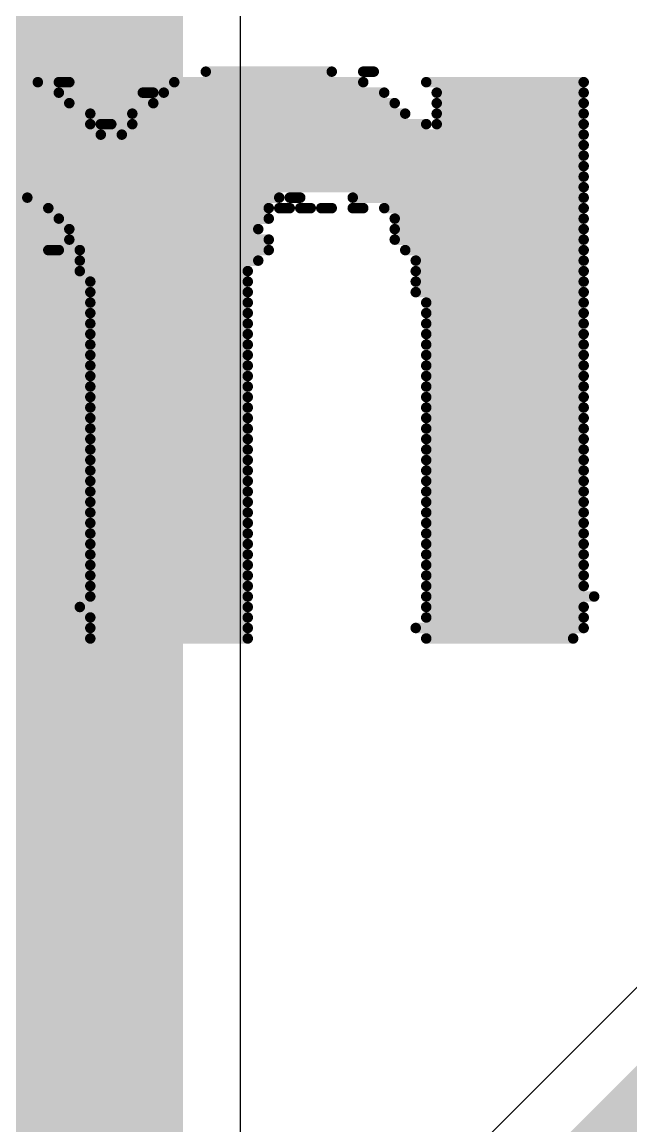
# Model space of a CAD drawing. Header units: inches. Extents: x -0.3 to 9.9, y -0.4 to 5.
# Drawn here: x 1.9245 to 1.9825, y 1.2736 to 1.3787 of the extents above; entities that cross this region are included whole.
import ezdxf

# ---------------------------------------------------------------- set-up
doc = ezdxf.new("R2010")
doc.units = ezdxf.units.IN
doc.header["$MEASUREMENT"] = 0
for name, color, linetype in [('Bottom Layer', 5, 'Continuous'), ('Bottom Overlay', 54, 'Continuous'), ('Top Layer', 1, 'Continuous')]:
    doc.layers.add(name, color=color, linetype=linetype)

msp = doc.modelspace()

# ---------------------------------------------------------------- linework, layer by layer
at = {"layer": 'Bottom Layer'}
msp.add_line((2.2601, 1.56381), (1.79358, 1.09729), dxfattribs=at)
msp.add_lwpolyline([(1.79991, 1.082, 0.02, 0.02, 0), (2.27091, 1.553, 0.02, 0.02, 0)], format="xyseb", dxfattribs=at)
at = {"layer": 'Bottom Overlay'}
for points in [[(1.942, 1.374, 0.001, 0.001, 0), (1.954, 1.374, 0.001, 0.001, 0)], [(1.957, 1.374, 0.001, 0.001, 0), (1.958, 1.374, 0.001, 0.001, 0)], [(1.908, 1.373, 0.001, 0.001, 0), (1.926, 1.373, 0.001, 0.001, 0)], [(1.928, 1.373, 0.001, 0.001, 0), (1.929, 1.373, 0.001, 0.001, 0)], [(1.939, 1.373, 0.001, 0.001, 0), (1.957, 1.373, 0.001, 0.001, 0)], [(1.963, 1.373, 0.001, 0.001, 0), (1.978, 1.373, 0.001, 0.001, 0)], [(1.906, 1.372, 0.001, 0.001, 0), (1.928, 1.372, 0.001, 0.001, 0)], [(1.936, 1.372, 0.001, 0.001, 0), (1.937, 1.372, 0.001, 0.001, 0)], [(1.938, 1.372, 0.001, 0.001, 0), (1.959, 1.372, 0.001, 0.001, 0)], [(1.964, 1.372, 0.001, 0.001, 0), (1.978, 1.372, 0.001, 0.001, 0)], [(1.905, 1.371, 0.001, 0.001, 0), (1.929, 1.371, 0.001, 0.001, 0)], [(1.937, 1.371, 0.001, 0.001, 0), (1.96, 1.371, 0.001, 0.001, 0)], [(1.964, 1.371, 0.001, 0.001, 0), (1.978, 1.371, 0.001, 0.001, 0)], [(1.904, 1.37, 0.001, 0.001, 0), (1.931, 1.37, 0.001, 0.001, 0)], [(1.935, 1.37, 0.001, 0.001, 0), (1.961, 1.37, 0.001, 0.001, 0)], [(1.964, 1.37, 0.001, 0.001, 0), (1.978, 1.37, 0.001, 0.001, 0)], [(1.902, 1.369, 0.001, 0.001, 0), (1.931, 1.369, 0.001, 0.001, 0)], [(1.932, 1.369, 0.001, 0.001, 0), (1.933, 1.369, 0.001, 0.001, 0)], [(1.935, 1.369, 0.001, 0.001, 0), (1.963, 1.369, 0.001, 0.001, 0)], [(1.964, 1.369, 0.001, 0.001, 0), (1.978, 1.369, 0.001, 0.001, 0)], [(1.902, 1.368, 0.001, 0.001, 0), (1.932, 1.368, 0.001, 0.001, 0)], [(1.934, 1.368, 0.001, 0.001, 0), (1.978, 1.368, 0.001, 0.001, 0)], [(1.901, 1.367, 0.001, 0.001, 0), (1.978, 1.367, 0.001, 0.001, 0)], [(1.901, 1.366, 0.001, 0.001, 0), (1.978, 1.366, 0.001, 0.001, 0)], [(1.901, 1.365, 0.001, 0.001, 0), (1.978, 1.365, 0.001, 0.001, 0)], [(1.9, 1.364, 0.001, 0.001, 0), (1.978, 1.364, 0.001, 0.001, 0)], [(1.9, 1.363, 0.001, 0.001, 0), (1.978, 1.363, 0.001, 0.001, 0)], [(1.925, 1.362, 0.001, 0.001, 0), (1.949, 1.362, 0.001, 0.001, 0)], [(1.95, 1.362, 0.001, 0.001, 0), (1.951, 1.362, 0.001, 0.001, 0)], [(1.956, 1.362, 0.001, 0.001, 0), (1.978, 1.362, 0.001, 0.001, 0)], [(1.927, 1.361, 0.001, 0.001, 0), (1.948, 1.361, 0.001, 0.001, 0)], [(1.949, 1.361, 0.001, 0.001, 0), (1.95, 1.361, 0.001, 0.001, 0)], [(1.951, 1.361, 0.001, 0.001, 0), (1.952, 1.361, 0.001, 0.001, 0)], [(1.953, 1.361, 0.001, 0.001, 0), (1.954, 1.361, 0.001, 0.001, 0)], [(1.956, 1.361, 0.001, 0.001, 0), (1.957, 1.361, 0.001, 0.001, 0)], [(1.959, 1.361, 0.001, 0.001, 0), (1.978, 1.361, 0.001, 0.001, 0)], [(1.928, 1.36, 0.001, 0.001, 0), (1.948, 1.36, 0.001, 0.001, 0)], [(1.96, 1.36, 0.001, 0.001, 0), (1.978, 1.36, 0.001, 0.001, 0)], [(1.929, 1.359, 0.001, 0.001, 0), (1.947, 1.359, 0.001, 0.001, 0)], [(1.96, 1.359, 0.001, 0.001, 0), (1.978, 1.359, 0.001, 0.001, 0)], [(1.929, 1.358, 0.001, 0.001, 0), (1.948, 1.358, 0.001, 0.001, 0)], [(1.96, 1.358, 0.001, 0.001, 0), (1.978, 1.358, 0.001, 0.001, 0)], [(1.927, 1.357, 0.001, 0.001, 0), (1.928, 1.357, 0.001, 0.001, 0)], [(1.93, 1.357, 0.001, 0.001, 0), (1.948, 1.357, 0.001, 0.001, 0)], [(1.961, 1.357, 0.001, 0.001, 0), (1.978, 1.357, 0.001, 0.001, 0)], [(1.93, 1.356, 0.001, 0.001, 0), (1.947, 1.356, 0.001, 0.001, 0)], [(1.962, 1.356, 0.001, 0.001, 0), (1.978, 1.356, 0.001, 0.001, 0)], [(1.93, 1.355, 0.001, 0.001, 0), (1.946, 1.355, 0.001, 0.001, 0)], [(1.931, 1.354, 0.001, 0.001, 0), (1.946, 1.354, 0.001, 0.001, 0)], [(1.962, 1.355, 0.001, 0.001, 0), (1.978, 1.355, 0.001, 0.001, 0)], [(1.962, 1.354, 0.001, 0.001, 0), (1.978, 1.354, 0.001, 0.001, 0)], [(1.931, 1.353, 0.001, 0.001, 0), (1.946, 1.353, 0.001, 0.001, 0)], [(1.962, 1.353, 0.001, 0.001, 0), (1.978, 1.353, 0.001, 0.001, 0)], [(1.931, 1.352, 0.001, 0.001, 0), (1.946, 1.352, 0.001, 0.001, 0)], [(1.963, 1.352, 0.001, 0.001, 0), (1.978, 1.352, 0.001, 0.001, 0)], [(1.931, 1.351, 0.001, 0.001, 0), (1.946, 1.351, 0.001, 0.001, 0)], [(1.963, 1.351, 0.001, 0.001, 0), (1.978, 1.351, 0.001, 0.001, 0)], [(1.931, 1.35, 0.001, 0.001, 0), (1.946, 1.35, 0.001, 0.001, 0)], [(1.963, 1.35, 0.001, 0.001, 0), (1.978, 1.35, 0.001, 0.001, 0)], [(1.931, 1.349, 0.001, 0.001, 0), (1.946, 1.349, 0.001, 0.001, 0)], [(1.963, 1.349, 0.001, 0.001, 0), (1.978, 1.349, 0.001, 0.001, 0)], [(1.931, 1.348, 0.001, 0.001, 0), (1.946, 1.348, 0.001, 0.001, 0)], [(1.963, 1.348, 0.001, 0.001, 0), (1.978, 1.348, 0.001, 0.001, 0)], [(1.931, 1.347, 0.001, 0.001, 0), (1.946, 1.347, 0.001, 0.001, 0)], [(1.963, 1.347, 0.001, 0.001, 0), (1.978, 1.347, 0.001, 0.001, 0)], [(1.931, 1.346, 0.001, 0.001, 0), (1.946, 1.346, 0.001, 0.001, 0)], [(1.963, 1.346, 0.001, 0.001, 0), (1.978, 1.346, 0.001, 0.001, 0)], [(1.931, 1.345, 0.001, 0.001, 0), (1.946, 1.345, 0.001, 0.001, 0)], [(1.963, 1.345, 0.001, 0.001, 0), (1.978, 1.345, 0.001, 0.001, 0)], [(1.931, 1.344, 0.001, 0.001, 0), (1.946, 1.344, 0.001, 0.001, 0)], [(1.963, 1.344, 0.001, 0.001, 0), (1.978, 1.344, 0.001, 0.001, 0)], [(1.931, 1.343, 0.001, 0.001, 0), (1.946, 1.343, 0.001, 0.001, 0)], [(1.963, 1.343, 0.001, 0.001, 0), (1.978, 1.343, 0.001, 0.001, 0)], [(1.931, 1.342, 0.001, 0.001, 0), (1.946, 1.342, 0.001, 0.001, 0)], [(1.963, 1.342, 0.001, 0.001, 0), (1.978, 1.342, 0.001, 0.001, 0)], [(1.931, 1.341, 0.001, 0.001, 0), (1.946, 1.341, 0.001, 0.001, 0)], [(1.963, 1.341, 0.001, 0.001, 0), (1.978, 1.341, 0.001, 0.001, 0)], [(1.931, 1.34, 0.001, 0.001, 0), (1.946, 1.34, 0.001, 0.001, 0)], [(1.963, 1.34, 0.001, 0.001, 0), (1.978, 1.34, 0.001, 0.001, 0)], [(1.931, 1.339, 0.001, 0.001, 0), (1.946, 1.339, 0.001, 0.001, 0)], [(1.963, 1.339, 0.001, 0.001, 0), (1.978, 1.339, 0.001, 0.001, 0)], [(1.931, 1.338, 0.001, 0.001, 0), (1.946, 1.338, 0.001, 0.001, 0)], [(1.963, 1.338, 0.001, 0.001, 0), (1.978, 1.338, 0.001, 0.001, 0)], [(1.931, 1.337, 0.001, 0.001, 0), (1.946, 1.337, 0.001, 0.001, 0)], [(1.963, 1.337, 0.001, 0.001, 0), (1.978, 1.337, 0.001, 0.001, 0)], [(1.931, 1.336, 0.001, 0.001, 0), (1.946, 1.336, 0.001, 0.001, 0)], [(1.963, 1.336, 0.001, 0.001, 0), (1.978, 1.336, 0.001, 0.001, 0)], [(1.931, 1.335, 0.001, 0.001, 0), (1.946, 1.335, 0.001, 0.001, 0)], [(1.931, 1.334, 0.001, 0.001, 0), (1.946, 1.334, 0.001, 0.001, 0)], [(1.963, 1.335, 0.001, 0.001, 0), (1.978, 1.335, 0.001, 0.001, 0)], [(1.963, 1.334, 0.001, 0.001, 0), (1.978, 1.334, 0.001, 0.001, 0)], [(1.931, 1.333, 0.001, 0.001, 0), (1.946, 1.333, 0.001, 0.001, 0)], [(1.963, 1.333, 0.001, 0.001, 0), (1.978, 1.333, 0.001, 0.001, 0)], [(1.931, 1.332, 0.001, 0.001, 0), (1.946, 1.332, 0.001, 0.001, 0)], [(1.963, 1.332, 0.001, 0.001, 0), (1.978, 1.332, 0.001, 0.001, 0)], [(1.931, 1.331, 0.001, 0.001, 0), (1.946, 1.331, 0.001, 0.001, 0)], [(1.963, 1.331, 0.001, 0.001, 0), (1.978, 1.331, 0.001, 0.001, 0)], [(1.931, 1.33, 0.001, 0.001, 0), (1.946, 1.33, 0.001, 0.001, 0)], [(1.963, 1.33, 0.001, 0.001, 0), (1.978, 1.33, 0.001, 0.001, 0)], [(1.931, 1.329, 0.001, 0.001, 0), (1.946, 1.329, 0.001, 0.001, 0)], [(1.963, 1.329, 0.001, 0.001, 0), (1.978, 1.329, 0.001, 0.001, 0)], [(1.931, 1.328, 0.001, 0.001, 0), (1.946, 1.328, 0.001, 0.001, 0)], [(1.963, 1.328, 0.001, 0.001, 0), (1.978, 1.328, 0.001, 0.001, 0)], [(1.931, 1.327, 0.001, 0.001, 0), (1.946, 1.327, 0.001, 0.001, 0)], [(1.963, 1.327, 0.001, 0.001, 0), (1.978, 1.327, 0.001, 0.001, 0)], [(1.931, 1.326, 0.001, 0.001, 0), (1.946, 1.326, 0.001, 0.001, 0)], [(1.963, 1.326, 0.001, 0.001, 0), (1.978, 1.326, 0.001, 0.001, 0)], [(1.931, 1.325, 0.001, 0.001, 0), (1.946, 1.325, 0.001, 0.001, 0)], [(1.963, 1.325, 0.001, 0.001, 0), (1.978, 1.325, 0.001, 0.001, 0)], [(1.931, 1.324, 0.001, 0.001, 0), (1.946, 1.324, 0.001, 0.001, 0)], [(1.963, 1.324, 0.001, 0.001, 0), (1.979, 1.324, 0.001, 0.001, 0)], [(1.93, 1.323, 0.001, 0.001, 0), (1.946, 1.323, 0.001, 0.001, 0)], [(1.963, 1.323, 0.001, 0.001, 0), (1.978, 1.323, 0.001, 0.001, 0)], [(1.931, 1.322, 0.001, 0.001, 0), (1.946, 1.322, 0.001, 0.001, 0)], [(1.963, 1.322, 0.001, 0.001, 0), (1.978, 1.322, 0.001, 0.001, 0)], [(1.931, 1.321, 0.001, 0.001, 0), (1.946, 1.321, 0.001, 0.001, 0)], [(1.962, 1.321, 0.001, 0.001, 0), (1.978, 1.321, 0.001, 0.001, 0)], [(1.931, 1.32, 0.001, 0.001, 0), (1.946, 1.32, 0.001, 0.001, 0)], [(1.963, 1.32, 0.001, 0.001, 0), (1.977, 1.32, 0.001, 0.001, 0)]]:
    msp.add_lwpolyline(points, format="xyseb", dxfattribs=at)
for points in [[(1.94175, 1.374, 0.0005, 0.0005, 1), (1.94225, 1.374, 0.0005, 0.0005, 1)], [(1.95375, 1.374, 0.0005, 0.0005, 1), (1.95425, 1.374, 0.0005, 0.0005, 1)], [(1.95675, 1.374, 0.0005, 0.0005, 1), (1.95725, 1.374, 0.0005, 0.0005, 1)], [(1.95775, 1.374, 0.0005, 0.0005, 1), (1.95825, 1.374, 0.0005, 0.0005, 1)], [(1.92575, 1.373, 0.0005, 0.0005, 1), (1.92625, 1.373, 0.0005, 0.0005, 1)], [(1.92775, 1.373, 0.0005, 0.0005, 1), (1.92825, 1.373, 0.0005, 0.0005, 1)], [(1.92875, 1.373, 0.0005, 0.0005, 1), (1.92925, 1.373, 0.0005, 0.0005, 1)], [(1.93875, 1.373, 0.0005, 0.0005, 1), (1.93925, 1.373, 0.0005, 0.0005, 1)], [(1.95675, 1.373, 0.0005, 0.0005, 1), (1.95725, 1.373, 0.0005, 0.0005, 1)], [(1.96275, 1.373, 0.0005, 0.0005, 1), (1.96325, 1.373, 0.0005, 0.0005, 1)], [(1.97775, 1.373, 0.0005, 0.0005, 1), (1.97825, 1.373, 0.0005, 0.0005, 1)], [(1.92775, 1.372, 0.0005, 0.0005, 1), (1.92825, 1.372, 0.0005, 0.0005, 1)], [(1.93575, 1.372, 0.0005, 0.0005, 1), (1.93625, 1.372, 0.0005, 0.0005, 1)], [(1.93675, 1.372, 0.0005, 0.0005, 1), (1.93725, 1.372, 0.0005, 0.0005, 1)], [(1.93775, 1.372, 0.0005, 0.0005, 1), (1.93825, 1.372, 0.0005, 0.0005, 1)], [(1.95875, 1.372, 0.0005, 0.0005, 1), (1.95925, 1.372, 0.0005, 0.0005, 1)], [(1.96375, 1.372, 0.0005, 0.0005, 1), (1.96425, 1.372, 0.0005, 0.0005, 1)], [(1.97775, 1.372, 0.0005, 0.0005, 1), (1.97825, 1.372, 0.0005, 0.0005, 1)], [(1.92875, 1.371, 0.0005, 0.0005, 1), (1.92925, 1.371, 0.0005, 0.0005, 1)], [(1.93675, 1.371, 0.0005, 0.0005, 1), (1.93725, 1.371, 0.0005, 0.0005, 1)], [(1.95975, 1.371, 0.0005, 0.0005, 1), (1.96025, 1.371, 0.0005, 0.0005, 1)], [(1.96375, 1.371, 0.0005, 0.0005, 1), (1.96425, 1.371, 0.0005, 0.0005, 1)], [(1.97775, 1.371, 0.0005, 0.0005, 1), (1.97825, 1.371, 0.0005, 0.0005, 1)], [(1.93075, 1.37, 0.0005, 0.0005, 1), (1.93125, 1.37, 0.0005, 0.0005, 1)], [(1.93475, 1.37, 0.0005, 0.0005, 1), (1.93525, 1.37, 0.0005, 0.0005, 1)], [(1.96075, 1.37, 0.0005, 0.0005, 1), (1.96125, 1.37, 0.0005, 0.0005, 1)], [(1.96375, 1.37, 0.0005, 0.0005, 1), (1.96425, 1.37, 0.0005, 0.0005, 1)], [(1.97775, 1.37, 0.0005, 0.0005, 1), (1.97825, 1.37, 0.0005, 0.0005, 1)], [(1.93075, 1.369, 0.0005, 0.0005, 1), (1.93125, 1.369, 0.0005, 0.0005, 1)], [(1.93175, 1.369, 0.0005, 0.0005, 1), (1.93225, 1.369, 0.0005, 0.0005, 1)], [(1.93275, 1.369, 0.0005, 0.0005, 1), (1.93325, 1.369, 0.0005, 0.0005, 1)], [(1.93475, 1.369, 0.0005, 0.0005, 1), (1.93525, 1.369, 0.0005, 0.0005, 1)], [(1.96275, 1.369, 0.0005, 0.0005, 1), (1.96325, 1.369, 0.0005, 0.0005, 1)], [(1.96375, 1.369, 0.0005, 0.0005, 1), (1.96425, 1.369, 0.0005, 0.0005, 1)], [(1.97775, 1.369, 0.0005, 0.0005, 1), (1.97825, 1.369, 0.0005, 0.0005, 1)], [(1.93175, 1.368, 0.0005, 0.0005, 1), (1.93225, 1.368, 0.0005, 0.0005, 1)], [(1.93375, 1.368, 0.0005, 0.0005, 1), (1.93425, 1.368, 0.0005, 0.0005, 1)], [(1.97775, 1.368, 0.0005, 0.0005, 1), (1.97825, 1.368, 0.0005, 0.0005, 1)], [(1.97775, 1.367, 0.0005, 0.0005, 1), (1.97825, 1.367, 0.0005, 0.0005, 1)], [(1.97775, 1.366, 0.0005, 0.0005, 1), (1.97825, 1.366, 0.0005, 0.0005, 1)], [(1.97775, 1.365, 0.0005, 0.0005, 1), (1.97825, 1.365, 0.0005, 0.0005, 1)], [(1.97775, 1.364, 0.0005, 0.0005, 1), (1.97825, 1.364, 0.0005, 0.0005, 1)], [(1.97775, 1.363, 0.0005, 0.0005, 1), (1.97825, 1.363, 0.0005, 0.0005, 1)], [(1.92475, 1.362, 0.0005, 0.0005, 1), (1.92525, 1.362, 0.0005, 0.0005, 1)], [(1.94875, 1.362, 0.0005, 0.0005, 1), (1.94925, 1.362, 0.0005, 0.0005, 1)], [(1.94975, 1.362, 0.0005, 0.0005, 1), (1.95025, 1.362, 0.0005, 0.0005, 1)], [(1.95075, 1.362, 0.0005, 0.0005, 1), (1.95125, 1.362, 0.0005, 0.0005, 1)], [(1.95575, 1.362, 0.0005, 0.0005, 1), (1.95625, 1.362, 0.0005, 0.0005, 1)], [(1.97775, 1.362, 0.0005, 0.0005, 1), (1.97825, 1.362, 0.0005, 0.0005, 1)], [(1.92675, 1.361, 0.0005, 0.0005, 1), (1.92725, 1.361, 0.0005, 0.0005, 1)], [(1.94775, 1.361, 0.0005, 0.0005, 1), (1.94825, 1.361, 0.0005, 0.0005, 1)], [(1.94875, 1.361, 0.0005, 0.0005, 1), (1.94925, 1.361, 0.0005, 0.0005, 1)], [(1.94975, 1.361, 0.0005, 0.0005, 1), (1.95025, 1.361, 0.0005, 0.0005, 1)], [(1.95075, 1.361, 0.0005, 0.0005, 1), (1.95125, 1.361, 0.0005, 0.0005, 1)], [(1.95175, 1.361, 0.0005, 0.0005, 1), (1.95225, 1.361, 0.0005, 0.0005, 1)], [(1.95275, 1.361, 0.0005, 0.0005, 1), (1.95325, 1.361, 0.0005, 0.0005, 1)], [(1.95375, 1.361, 0.0005, 0.0005, 1), (1.95425, 1.361, 0.0005, 0.0005, 1)], [(1.95575, 1.361, 0.0005, 0.0005, 1), (1.95625, 1.361, 0.0005, 0.0005, 1)], [(1.95675, 1.361, 0.0005, 0.0005, 1), (1.95725, 1.361, 0.0005, 0.0005, 1)], [(1.95875, 1.361, 0.0005, 0.0005, 1), (1.95925, 1.361, 0.0005, 0.0005, 1)], [(1.97775, 1.361, 0.0005, 0.0005, 1), (1.97825, 1.361, 0.0005, 0.0005, 1)], [(1.92775, 1.36, 0.0005, 0.0005, 1), (1.92825, 1.36, 0.0005, 0.0005, 1)], [(1.94775, 1.36, 0.0005, 0.0005, 1), (1.94825, 1.36, 0.0005, 0.0005, 1)], [(1.95975, 1.36, 0.0005, 0.0005, 1), (1.96025, 1.36, 0.0005, 0.0005, 1)], [(1.97775, 1.36, 0.0005, 0.0005, 1), (1.97825, 1.36, 0.0005, 0.0005, 1)], [(1.92875, 1.359, 0.0005, 0.0005, 1), (1.92925, 1.359, 0.0005, 0.0005, 1)], [(1.94675, 1.359, 0.0005, 0.0005, 1), (1.94725, 1.359, 0.0005, 0.0005, 1)], [(1.95975, 1.359, 0.0005, 0.0005, 1), (1.96025, 1.359, 0.0005, 0.0005, 1)], [(1.97775, 1.359, 0.0005, 0.0005, 1), (1.97825, 1.359, 0.0005, 0.0005, 1)], [(1.92875, 1.358, 0.0005, 0.0005, 1), (1.92925, 1.358, 0.0005, 0.0005, 1)], [(1.94775, 1.358, 0.0005, 0.0005, 1), (1.94825, 1.358, 0.0005, 0.0005, 1)], [(1.95975, 1.358, 0.0005, 0.0005, 1), (1.96025, 1.358, 0.0005, 0.0005, 1)], [(1.97775, 1.358, 0.0005, 0.0005, 1), (1.97825, 1.358, 0.0005, 0.0005, 1)], [(1.92675, 1.357, 0.0005, 0.0005, 1), (1.92725, 1.357, 0.0005, 0.0005, 1)], [(1.92775, 1.357, 0.0005, 0.0005, 1), (1.92825, 1.357, 0.0005, 0.0005, 1)], [(1.92975, 1.357, 0.0005, 0.0005, 1), (1.93025, 1.357, 0.0005, 0.0005, 1)], [(1.94775, 1.357, 0.0005, 0.0005, 1), (1.94825, 1.357, 0.0005, 0.0005, 1)], [(1.96075, 1.357, 0.0005, 0.0005, 1), (1.96125, 1.357, 0.0005, 0.0005, 1)], [(1.97775, 1.357, 0.0005, 0.0005, 1), (1.97825, 1.357, 0.0005, 0.0005, 1)], [(1.92975, 1.356, 0.0005, 0.0005, 1), (1.93025, 1.356, 0.0005, 0.0005, 1)], [(1.94675, 1.356, 0.0005, 0.0005, 1), (1.94725, 1.356, 0.0005, 0.0005, 1)], [(1.96175, 1.356, 0.0005, 0.0005, 1), (1.96225, 1.356, 0.0005, 0.0005, 1)], [(1.97775, 1.356, 0.0005, 0.0005, 1), (1.97825, 1.356, 0.0005, 0.0005, 1)], [(1.92975, 1.355, 0.0005, 0.0005, 1), (1.93025, 1.355, 0.0005, 0.0005, 1)], [(1.93075, 1.354, 0.0005, 0.0005, 1), (1.93125, 1.354, 0.0005, 0.0005, 1)], [(1.94575, 1.355, 0.0005, 0.0005, 1), (1.94625, 1.355, 0.0005, 0.0005, 1)], [(1.94575, 1.354, 0.0005, 0.0005, 1), (1.94625, 1.354, 0.0005, 0.0005, 1)], [(1.96175, 1.355, 0.0005, 0.0005, 1), (1.96225, 1.355, 0.0005, 0.0005, 1)], [(1.96175, 1.354, 0.0005, 0.0005, 1), (1.96225, 1.354, 0.0005, 0.0005, 1)], [(1.97775, 1.355, 0.0005, 0.0005, 1), (1.97825, 1.355, 0.0005, 0.0005, 1)], [(1.97775, 1.354, 0.0005, 0.0005, 1), (1.97825, 1.354, 0.0005, 0.0005, 1)], [(1.93075, 1.353, 0.0005, 0.0005, 1), (1.93125, 1.353, 0.0005, 0.0005, 1)], [(1.94575, 1.353, 0.0005, 0.0005, 1), (1.94625, 1.353, 0.0005, 0.0005, 1)], [(1.96175, 1.353, 0.0005, 0.0005, 1), (1.96225, 1.353, 0.0005, 0.0005, 1)], [(1.97775, 1.353, 0.0005, 0.0005, 1), (1.97825, 1.353, 0.0005, 0.0005, 1)], [(1.93075, 1.352, 0.0005, 0.0005, 1), (1.93125, 1.352, 0.0005, 0.0005, 1)], [(1.94575, 1.352, 0.0005, 0.0005, 1), (1.94625, 1.352, 0.0005, 0.0005, 1)], [(1.96275, 1.352, 0.0005, 0.0005, 1), (1.96325, 1.352, 0.0005, 0.0005, 1)], [(1.97775, 1.352, 0.0005, 0.0005, 1), (1.97825, 1.352, 0.0005, 0.0005, 1)], [(1.93075, 1.351, 0.0005, 0.0005, 1), (1.93125, 1.351, 0.0005, 0.0005, 1)], [(1.94575, 1.351, 0.0005, 0.0005, 1), (1.94625, 1.351, 0.0005, 0.0005, 1)], [(1.96275, 1.351, 0.0005, 0.0005, 1), (1.96325, 1.351, 0.0005, 0.0005, 1)], [(1.97775, 1.351, 0.0005, 0.0005, 1), (1.97825, 1.351, 0.0005, 0.0005, 1)], [(1.93075, 1.35, 0.0005, 0.0005, 1), (1.93125, 1.35, 0.0005, 0.0005, 1)], [(1.94575, 1.35, 0.0005, 0.0005, 1), (1.94625, 1.35, 0.0005, 0.0005, 1)], [(1.96275, 1.35, 0.0005, 0.0005, 1), (1.96325, 1.35, 0.0005, 0.0005, 1)], [(1.97775, 1.35, 0.0005, 0.0005, 1), (1.97825, 1.35, 0.0005, 0.0005, 1)], [(1.93075, 1.349, 0.0005, 0.0005, 1), (1.93125, 1.349, 0.0005, 0.0005, 1)], [(1.94575, 1.349, 0.0005, 0.0005, 1), (1.94625, 1.349, 0.0005, 0.0005, 1)], [(1.96275, 1.349, 0.0005, 0.0005, 1), (1.96325, 1.349, 0.0005, 0.0005, 1)], [(1.97775, 1.349, 0.0005, 0.0005, 1), (1.97825, 1.349, 0.0005, 0.0005, 1)], [(1.93075, 1.348, 0.0005, 0.0005, 1), (1.93125, 1.348, 0.0005, 0.0005, 1)], [(1.94575, 1.348, 0.0005, 0.0005, 1), (1.94625, 1.348, 0.0005, 0.0005, 1)], [(1.96275, 1.348, 0.0005, 0.0005, 1), (1.96325, 1.348, 0.0005, 0.0005, 1)], [(1.97775, 1.348, 0.0005, 0.0005, 1), (1.97825, 1.348, 0.0005, 0.0005, 1)], [(1.93075, 1.347, 0.0005, 0.0005, 1), (1.93125, 1.347, 0.0005, 0.0005, 1)], [(1.94575, 1.347, 0.0005, 0.0005, 1), (1.94625, 1.347, 0.0005, 0.0005, 1)], [(1.96275, 1.347, 0.0005, 0.0005, 1), (1.96325, 1.347, 0.0005, 0.0005, 1)], [(1.97775, 1.347, 0.0005, 0.0005, 1), (1.97825, 1.347, 0.0005, 0.0005, 1)], [(1.93075, 1.346, 0.0005, 0.0005, 1), (1.93125, 1.346, 0.0005, 0.0005, 1)], [(1.94575, 1.346, 0.0005, 0.0005, 1), (1.94625, 1.346, 0.0005, 0.0005, 1)], [(1.96275, 1.346, 0.0005, 0.0005, 1), (1.96325, 1.346, 0.0005, 0.0005, 1)], [(1.97775, 1.346, 0.0005, 0.0005, 1), (1.97825, 1.346, 0.0005, 0.0005, 1)], [(1.93075, 1.345, 0.0005, 0.0005, 1), (1.93125, 1.345, 0.0005, 0.0005, 1)], [(1.94575, 1.345, 0.0005, 0.0005, 1), (1.94625, 1.345, 0.0005, 0.0005, 1)], [(1.96275, 1.345, 0.0005, 0.0005, 1), (1.96325, 1.345, 0.0005, 0.0005, 1)], [(1.97775, 1.345, 0.0005, 0.0005, 1), (1.97825, 1.345, 0.0005, 0.0005, 1)], [(1.93075, 1.344, 0.0005, 0.0005, 1), (1.93125, 1.344, 0.0005, 0.0005, 1)], [(1.94575, 1.344, 0.0005, 0.0005, 1), (1.94625, 1.344, 0.0005, 0.0005, 1)], [(1.96275, 1.344, 0.0005, 0.0005, 1), (1.96325, 1.344, 0.0005, 0.0005, 1)], [(1.97775, 1.344, 0.0005, 0.0005, 1), (1.97825, 1.344, 0.0005, 0.0005, 1)], [(1.93075, 1.343, 0.0005, 0.0005, 1), (1.93125, 1.343, 0.0005, 0.0005, 1)], [(1.94575, 1.343, 0.0005, 0.0005, 1), (1.94625, 1.343, 0.0005, 0.0005, 1)], [(1.96275, 1.343, 0.0005, 0.0005, 1), (1.96325, 1.343, 0.0005, 0.0005, 1)], [(1.97775, 1.343, 0.0005, 0.0005, 1), (1.97825, 1.343, 0.0005, 0.0005, 1)], [(1.93075, 1.342, 0.0005, 0.0005, 1), (1.93125, 1.342, 0.0005, 0.0005, 1)], [(1.94575, 1.342, 0.0005, 0.0005, 1), (1.94625, 1.342, 0.0005, 0.0005, 1)], [(1.96275, 1.342, 0.0005, 0.0005, 1), (1.96325, 1.342, 0.0005, 0.0005, 1)], [(1.97775, 1.342, 0.0005, 0.0005, 1), (1.97825, 1.342, 0.0005, 0.0005, 1)], [(1.93075, 1.341, 0.0005, 0.0005, 1), (1.93125, 1.341, 0.0005, 0.0005, 1)], [(1.94575, 1.341, 0.0005, 0.0005, 1), (1.94625, 1.341, 0.0005, 0.0005, 1)], [(1.96275, 1.341, 0.0005, 0.0005, 1), (1.96325, 1.341, 0.0005, 0.0005, 1)], [(1.97775, 1.341, 0.0005, 0.0005, 1), (1.97825, 1.341, 0.0005, 0.0005, 1)], [(1.93075, 1.34, 0.0005, 0.0005, 1), (1.93125, 1.34, 0.0005, 0.0005, 1)], [(1.94575, 1.34, 0.0005, 0.0005, 1), (1.94625, 1.34, 0.0005, 0.0005, 1)], [(1.96275, 1.34, 0.0005, 0.0005, 1), (1.96325, 1.34, 0.0005, 0.0005, 1)], [(1.97775, 1.34, 0.0005, 0.0005, 1), (1.97825, 1.34, 0.0005, 0.0005, 1)], [(1.93075, 1.339, 0.0005, 0.0005, 1), (1.93125, 1.339, 0.0005, 0.0005, 1)], [(1.94575, 1.339, 0.0005, 0.0005, 1), (1.94625, 1.339, 0.0005, 0.0005, 1)], [(1.96275, 1.339, 0.0005, 0.0005, 1), (1.96325, 1.339, 0.0005, 0.0005, 1)], [(1.97775, 1.339, 0.0005, 0.0005, 1), (1.97825, 1.339, 0.0005, 0.0005, 1)], [(1.93075, 1.338, 0.0005, 0.0005, 1), (1.93125, 1.338, 0.0005, 0.0005, 1)], [(1.94575, 1.338, 0.0005, 0.0005, 1), (1.94625, 1.338, 0.0005, 0.0005, 1)], [(1.96275, 1.338, 0.0005, 0.0005, 1), (1.96325, 1.338, 0.0005, 0.0005, 1)], [(1.97775, 1.338, 0.0005, 0.0005, 1), (1.97825, 1.338, 0.0005, 0.0005, 1)], [(1.93075, 1.337, 0.0005, 0.0005, 1), (1.93125, 1.337, 0.0005, 0.0005, 1)], [(1.94575, 1.337, 0.0005, 0.0005, 1), (1.94625, 1.337, 0.0005, 0.0005, 1)], [(1.96275, 1.337, 0.0005, 0.0005, 1), (1.96325, 1.337, 0.0005, 0.0005, 1)], [(1.97775, 1.337, 0.0005, 0.0005, 1), (1.97825, 1.337, 0.0005, 0.0005, 1)], [(1.93075, 1.336, 0.0005, 0.0005, 1), (1.93125, 1.336, 0.0005, 0.0005, 1)], [(1.94575, 1.336, 0.0005, 0.0005, 1), (1.94625, 1.336, 0.0005, 0.0005, 1)], [(1.96275, 1.336, 0.0005, 0.0005, 1), (1.96325, 1.336, 0.0005, 0.0005, 1)], [(1.97775, 1.336, 0.0005, 0.0005, 1), (1.97825, 1.336, 0.0005, 0.0005, 1)], [(1.93075, 1.335, 0.0005, 0.0005, 1), (1.93125, 1.335, 0.0005, 0.0005, 1)], [(1.93075, 1.334, 0.0005, 0.0005, 1), (1.93125, 1.334, 0.0005, 0.0005, 1)], [(1.94575, 1.335, 0.0005, 0.0005, 1), (1.94625, 1.335, 0.0005, 0.0005, 1)], [(1.94575, 1.334, 0.0005, 0.0005, 1), (1.94625, 1.334, 0.0005, 0.0005, 1)], [(1.96275, 1.335, 0.0005, 0.0005, 1), (1.96325, 1.335, 0.0005, 0.0005, 1)], [(1.96275, 1.334, 0.0005, 0.0005, 1), (1.96325, 1.334, 0.0005, 0.0005, 1)], [(1.97775, 1.335, 0.0005, 0.0005, 1), (1.97825, 1.335, 0.0005, 0.0005, 1)], [(1.97775, 1.334, 0.0005, 0.0005, 1), (1.97825, 1.334, 0.0005, 0.0005, 1)], [(1.93075, 1.333, 0.0005, 0.0005, 1), (1.93125, 1.333, 0.0005, 0.0005, 1)], [(1.94575, 1.333, 0.0005, 0.0005, 1), (1.94625, 1.333, 0.0005, 0.0005, 1)], [(1.96275, 1.333, 0.0005, 0.0005, 1), (1.96325, 1.333, 0.0005, 0.0005, 1)], [(1.97775, 1.333, 0.0005, 0.0005, 1), (1.97825, 1.333, 0.0005, 0.0005, 1)], [(1.93075, 1.332, 0.0005, 0.0005, 1), (1.93125, 1.332, 0.0005, 0.0005, 1)], [(1.94575, 1.332, 0.0005, 0.0005, 1), (1.94625, 1.332, 0.0005, 0.0005, 1)], [(1.96275, 1.332, 0.0005, 0.0005, 1), (1.96325, 1.332, 0.0005, 0.0005, 1)], [(1.97775, 1.332, 0.0005, 0.0005, 1), (1.97825, 1.332, 0.0005, 0.0005, 1)], [(1.93075, 1.331, 0.0005, 0.0005, 1), (1.93125, 1.331, 0.0005, 0.0005, 1)], [(1.94575, 1.331, 0.0005, 0.0005, 1), (1.94625, 1.331, 0.0005, 0.0005, 1)], [(1.96275, 1.331, 0.0005, 0.0005, 1), (1.96325, 1.331, 0.0005, 0.0005, 1)], [(1.97775, 1.331, 0.0005, 0.0005, 1), (1.97825, 1.331, 0.0005, 0.0005, 1)], [(1.93075, 1.33, 0.0005, 0.0005, 1), (1.93125, 1.33, 0.0005, 0.0005, 1)], [(1.94575, 1.33, 0.0005, 0.0005, 1), (1.94625, 1.33, 0.0005, 0.0005, 1)], [(1.96275, 1.33, 0.0005, 0.0005, 1), (1.96325, 1.33, 0.0005, 0.0005, 1)], [(1.97775, 1.33, 0.0005, 0.0005, 1), (1.97825, 1.33, 0.0005, 0.0005, 1)], [(1.93075, 1.329, 0.0005, 0.0005, 1), (1.93125, 1.329, 0.0005, 0.0005, 1)], [(1.94575, 1.329, 0.0005, 0.0005, 1), (1.94625, 1.329, 0.0005, 0.0005, 1)], [(1.96275, 1.329, 0.0005, 0.0005, 1), (1.96325, 1.329, 0.0005, 0.0005, 1)], [(1.97775, 1.329, 0.0005, 0.0005, 1), (1.97825, 1.329, 0.0005, 0.0005, 1)], [(1.93075, 1.328, 0.0005, 0.0005, 1), (1.93125, 1.328, 0.0005, 0.0005, 1)], [(1.94575, 1.328, 0.0005, 0.0005, 1), (1.94625, 1.328, 0.0005, 0.0005, 1)], [(1.96275, 1.328, 0.0005, 0.0005, 1), (1.96325, 1.328, 0.0005, 0.0005, 1)], [(1.97775, 1.328, 0.0005, 0.0005, 1), (1.97825, 1.328, 0.0005, 0.0005, 1)], [(1.93075, 1.327, 0.0005, 0.0005, 1), (1.93125, 1.327, 0.0005, 0.0005, 1)], [(1.94575, 1.327, 0.0005, 0.0005, 1), (1.94625, 1.327, 0.0005, 0.0005, 1)], [(1.96275, 1.327, 0.0005, 0.0005, 1), (1.96325, 1.327, 0.0005, 0.0005, 1)], [(1.97775, 1.327, 0.0005, 0.0005, 1), (1.97825, 1.327, 0.0005, 0.0005, 1)], [(1.93075, 1.326, 0.0005, 0.0005, 1), (1.93125, 1.326, 0.0005, 0.0005, 1)], [(1.94575, 1.326, 0.0005, 0.0005, 1), (1.94625, 1.326, 0.0005, 0.0005, 1)], [(1.96275, 1.326, 0.0005, 0.0005, 1), (1.96325, 1.326, 0.0005, 0.0005, 1)], [(1.97775, 1.326, 0.0005, 0.0005, 1), (1.97825, 1.326, 0.0005, 0.0005, 1)], [(1.93075, 1.325, 0.0005, 0.0005, 1), (1.93125, 1.325, 0.0005, 0.0005, 1)], [(1.94575, 1.325, 0.0005, 0.0005, 1), (1.94625, 1.325, 0.0005, 0.0005, 1)], [(1.96275, 1.325, 0.0005, 0.0005, 1), (1.96325, 1.325, 0.0005, 0.0005, 1)], [(1.97775, 1.325, 0.0005, 0.0005, 1), (1.97825, 1.325, 0.0005, 0.0005, 1)], [(1.93075, 1.324, 0.0005, 0.0005, 1), (1.93125, 1.324, 0.0005, 0.0005, 1)], [(1.94575, 1.324, 0.0005, 0.0005, 1), (1.94625, 1.324, 0.0005, 0.0005, 1)], [(1.96275, 1.324, 0.0005, 0.0005, 1), (1.96325, 1.324, 0.0005, 0.0005, 1)], [(1.97875, 1.324, 0.0005, 0.0005, 1), (1.97925, 1.324, 0.0005, 0.0005, 1)], [(1.92975, 1.323, 0.0005, 0.0005, 1), (1.93025, 1.323, 0.0005, 0.0005, 1)], [(1.94575, 1.323, 0.0005, 0.0005, 1), (1.94625, 1.323, 0.0005, 0.0005, 1)], [(1.96275, 1.323, 0.0005, 0.0005, 1), (1.96325, 1.323, 0.0005, 0.0005, 1)], [(1.97775, 1.323, 0.0005, 0.0005, 1), (1.97825, 1.323, 0.0005, 0.0005, 1)], [(1.93075, 1.322, 0.0005, 0.0005, 1), (1.93125, 1.322, 0.0005, 0.0005, 1)], [(1.94575, 1.322, 0.0005, 0.0005, 1), (1.94625, 1.322, 0.0005, 0.0005, 1)], [(1.96275, 1.322, 0.0005, 0.0005, 1), (1.96325, 1.322, 0.0005, 0.0005, 1)], [(1.97775, 1.322, 0.0005, 0.0005, 1), (1.97825, 1.322, 0.0005, 0.0005, 1)], [(1.93075, 1.321, 0.0005, 0.0005, 1), (1.93125, 1.321, 0.0005, 0.0005, 1)], [(1.94575, 1.321, 0.0005, 0.0005, 1), (1.94625, 1.321, 0.0005, 0.0005, 1)], [(1.96175, 1.321, 0.0005, 0.0005, 1), (1.96225, 1.321, 0.0005, 0.0005, 1)], [(1.97775, 1.321, 0.0005, 0.0005, 1), (1.97825, 1.321, 0.0005, 0.0005, 1)], [(1.93075, 1.32, 0.0005, 0.0005, 1), (1.93125, 1.32, 0.0005, 0.0005, 1)], [(1.94575, 1.32, 0.0005, 0.0005, 1), (1.94625, 1.32, 0.0005, 0.0005, 1)], [(1.96275, 1.32, 0.0005, 0.0005, 1), (1.96325, 1.32, 0.0005, 0.0005, 1)], [(1.97675, 1.32, 0.0005, 0.0005, 1), (1.97725, 1.32, 0.0005, 0.0005, 1)]]:
    msp.add_lwpolyline(points, format="xyseb", close=True, dxfattribs=at)
at = {"layer": 'Top Layer'}
msp.add_line((1.94531, 1.20474), (1.94531, 1.56695), dxfattribs=at)
msp.add_lwpolyline([(1.91982, 1.19418, 0.04, 0.04, 0), (1.91982, 1.56695, 0.04, 0.04, 0)], format="xyseb", dxfattribs=at)

doc.saveas('drawing.dxf')
